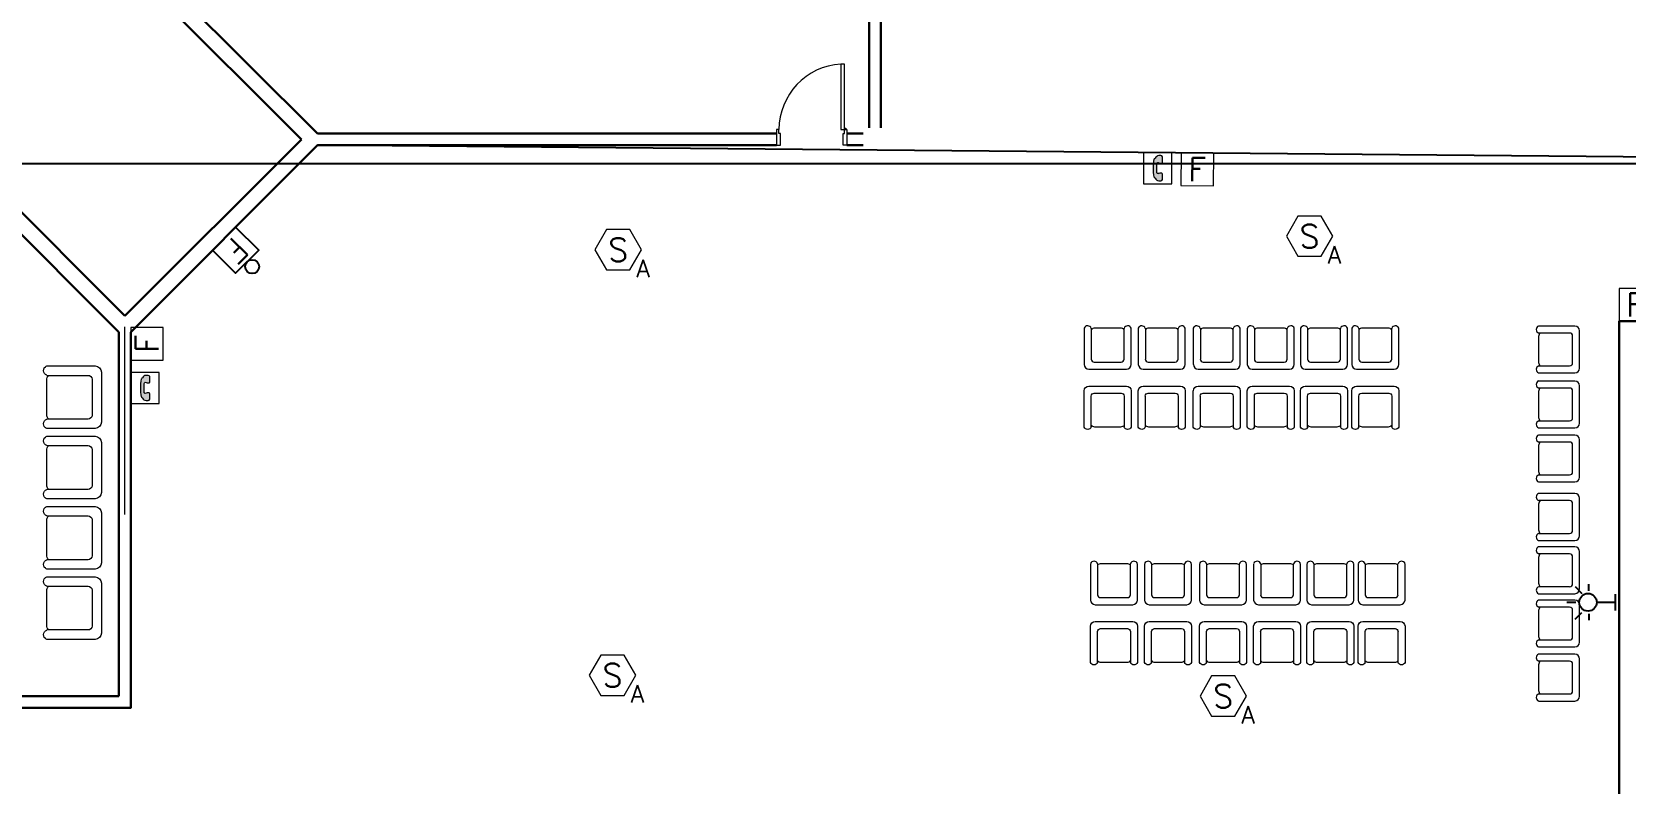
# Model space of a CAD drawing. Extents: x -15 to 256, y 0 to 403.
# Drawn here: x 45.01 to 65.41, y 369.15 to 378.78 of the extents above; entities that cross this region are included whole.
import ezdxf
from ezdxf.enums import TextEntityAlignment as Align

# ---------------------------------------------------------------- set-up
doc = ezdxf.new("R2010")
doc.units = 0
doc.header["$LTSCALE"] = 0.15
doc.layers.get('0').update_dxf_attribs({"color": 252})
for name, color, linetype in [('0 fire alarm', 252, 'Continuous'), ('0 public aadress', 252, 'Continuous'), ('0 sockets', 252, 'Continuous'), ('bound', 252, 'Continuous')]:
    doc.layers.add(name, color=color, linetype=linetype)
for name, color, linetype, lineweight in [('anal', 252, 'Continuous', 20), ('DOOR', 252, 'Continuous', 20), ('FUR', 252, 'Continuous', 9), ('T-FIRE-B', 4, 'Continuous', 0), ('T-TEXT', 2, 'Continuous', 0), ('wall', 252, 'Continuous', 30)]:
    doc.layers.add(name, color=color, linetype=linetype, lineweight=lineweight)
doc.styles.add('ROMANS', font='ROMANS.shx', dxfattribs={"width": 0.8})
doc.styles.add('TEXT-NFP', font='simplex.shx')

# ---------------------------------------------------------------- blocks, each defined once
blk = doc.blocks.new('SEAT02')
at = {"layer": 'FUR'}
for p, q in [((0, 0.32), (0, -0.32)), ((0.7, 0.4), (0.08, 0.4)), ((0.12, 0.23), (0.12, -0.23)), ((0.697, 0.28), (0.17, 0.28)), ((0.7, -0.22), (0.7, 0.22)), ((0.08, -0.4), (0.7, -0.4)), ((0.17, -0.28), (0.697, -0.28))]:
    blk.add_line(p, q, dxfattribs=at)
for centre, radius, start, end in [((0.08, 0.32), 0.08, 90, 180), ((0.17, 0.23), 0.05, 90, 180), ((0.62, 0.22), 0.08, 0, 48.5904), ((0.677, 0.341), 0.0639, 288.8562, 68.5025), ((0.08, -0.32), 0.08, 180, 270), ((0.17, -0.23), 0.05, 180, 270), ((0.62, -0.22), 0.08, 311.4096, 0), ((0.677, -0.341), 0.0639, 291.4975, 71.1438)]:
    blk.add_arc(centre, radius, start, end, dxfattribs=at)
blk = doc.blocks.new('ARCH')
at = {"layer": 'anal'}
blk.add_line((46.2, 372.6), (46.2, 375), dxfattribs=at)
blk.add_line((46.2, 372.6), (46.2, 375), dxfattribs=at)
blk.add_line((46.2, 372.6), (46.2, 375), dxfattribs=at)
blk.add_line((46.2, 372.6), (46.2, 375), dxfattribs=at)
blk.add_line((46.2, 372.6), (46.2, 375), dxfattribs=at)
blk.add_line((46.2, 372.6), (46.2, 375), dxfattribs=at)
blk.add_line((46.2, 372.6), (46.2, 375), dxfattribs=at)
blk.add_line((46.2, 372.6), (46.2, 375), dxfattribs=at)
blk.add_line((46.2, 372.6), (46.2, 375), dxfattribs=at)
blk.add_line((46.2, 372.6), (46.2, 375), dxfattribs=at)
blk.add_line((46.2, 372.6), (46.2, 375), dxfattribs=at)
blk.add_line((46.2, 372.6), (46.2, 375), dxfattribs=at)
blk.add_line((46.2, 372.6), (46.2, 375), dxfattribs=at)
blk.add_line((46.2, 372.6), (46.2, 375), dxfattribs=at)
blk.add_line((46.2, 372.6), (46.2, 375), dxfattribs=at)
blk.add_line((46.2, 372.6), (46.2, 375), dxfattribs=at)
blk.add_line((46.2, 372.6), (46.2, 375), dxfattribs=at)
blk.add_line((46.2, 372.6), (46.2, 375), dxfattribs=at)
at = {"layer": 'bound', "color": 2}
blk.add_lwpolyline([(91.902, 377.348), (94.426, 377.348), (94.426, 312.722), (-14.994, 312.722), (-14.994, 377.09), (94.639, 377.09)], dxfattribs=at)
at = {"layer": 'DOOR'}
for p, q in [((55.411, 378.365), (55.363, 378.365)), ((55.363, 378.365), (55.363, 377.525)), ((55.411, 377.525), (55.411, 378.365)), ((54.571, 377.525), (54.541, 377.525)), ((54.541, 377.525), (54.541, 377.325)), ((54.571, 377.475), (54.571, 377.525)), ((54.591, 377.475), (54.571, 377.475)), ((54.591, 377.325), (54.591, 377.475)), ((55.363, 377.525), (55.411, 377.525)), ((55.391, 377.325), (55.391, 377.475)), ((55.391, 377.475), (55.411, 377.475)), ((55.411, 377.525), (55.441, 377.525)), ((55.411, 377.475), (55.411, 377.525)), ((55.441, 377.525), (55.441, 377.325)), ((54.541, 377.325), (54.591, 377.325)), ((55.441, 377.325), (55.391, 377.325))]:
    blk.add_line(p, q, dxfattribs=at)
blk.add_circle((55.421, 377.535), 0.01, dxfattribs=at)
blk.add_arc((55.416, 377.522), 0.845, 93.6111, 179.7782, dxfattribs=at)
at = {"layer": 'FUR'}
for p, q in [((64.758, 375.011), (64.293, 375.011)), ((58.478, 374.984), (58.478, 374.519)), ((58.568, 374.982), (58.568, 374.587)), ((58.943, 374.984), (58.613, 374.984)), ((58.988, 374.587), (58.988, 374.982)), ((59.078, 374.519), (59.078, 374.984)), ((59.17, 374.984), (59.17, 374.519)), ((59.26, 374.982), (59.26, 374.587)), ((59.635, 374.984), (59.305, 374.984)), ((59.68, 374.587), (59.68, 374.982)), ((59.77, 374.519), (59.77, 374.984)), ((59.874, 374.984), (59.874, 374.519)), ((59.964, 374.982), (59.964, 374.587)), ((60.339, 374.984), (60.009, 374.984)), ((60.384, 374.587), (60.384, 374.982)), ((60.474, 374.519), (60.474, 374.984)), ((60.565, 374.984), (60.565, 374.519)), ((60.655, 374.982), (60.655, 374.587)), ((61.03, 374.984), (60.7, 374.984)), ((61.075, 374.587), (61.075, 374.982)), ((61.165, 374.519), (61.165, 374.984)), ((61.247, 374.984), (61.247, 374.519)), ((61.337, 374.982), (61.337, 374.587)), ((61.712, 374.984), (61.382, 374.984)), ((61.757, 374.587), (61.757, 374.982)), ((61.847, 374.519), (61.847, 374.984)), ((61.903, 374.984), (61.903, 374.519)), ((61.993, 374.982), (61.993, 374.587)), ((62.368, 374.984), (62.038, 374.984)), ((62.413, 374.587), (62.413, 374.982)), ((62.503, 374.519), (62.503, 374.984)), ((64.293, 374.876), (64.293, 374.546)), ((64.69, 374.921), (64.295, 374.921)), ((64.728, 374.539), (64.728, 374.884)), ((64.818, 374.471), (64.818, 374.951)), ((58.538, 374.459), (59.018, 374.459)), ((58.605, 374.549), (58.95, 374.549)), ((59.23, 374.459), (59.71, 374.459)), ((59.297, 374.549), (59.642, 374.549)), ((59.934, 374.459), (60.414, 374.459)), ((60.001, 374.549), (60.346, 374.549)), ((60.625, 374.459), (61.105, 374.459)), ((60.693, 374.549), (61.038, 374.549)), ((61.307, 374.459), (61.787, 374.459)), ((61.374, 374.549), (61.719, 374.549)), ((61.963, 374.459), (62.443, 374.459)), ((62.03, 374.549), (62.375, 374.549)), ((64.293, 374.411), (64.758, 374.411)), ((64.295, 374.501), (64.69, 374.501)), ((58.478, 373.718), (58.478, 374.183)), ((58.538, 374.243), (59.018, 374.243)), ((59.078, 374.183), (59.078, 373.718)), ((59.17, 373.718), (59.17, 374.183)), ((59.23, 374.243), (59.71, 374.243)), ((59.77, 374.183), (59.77, 373.718)), ((59.874, 373.718), (59.874, 374.183)), ((59.934, 374.243), (60.414, 374.243)), ((60.474, 374.183), (60.474, 373.718)), ((60.565, 373.718), (60.565, 374.183)), ((60.625, 374.243), (61.105, 374.243)), ((61.165, 374.183), (61.165, 373.718)), ((61.247, 373.718), (61.247, 374.183)), ((61.307, 374.243), (61.787, 374.243)), ((61.847, 374.183), (61.847, 373.718)), ((61.903, 373.718), (61.903, 374.183)), ((61.963, 374.243), (62.443, 374.243)), ((62.503, 374.183), (62.503, 373.718)), ((64.758, 374.307), (64.293, 374.307)), ((64.69, 374.217), (64.295, 374.217)), ((64.728, 373.835), (64.728, 374.18)), ((64.818, 373.767), (64.818, 374.247)), ((58.568, 373.72), (58.568, 374.115)), ((58.605, 374.153), (58.95, 374.153)), ((58.988, 374.115), (58.988, 373.72)), ((59.26, 373.72), (59.26, 374.115)), ((59.297, 374.153), (59.642, 374.153)), ((59.68, 374.115), (59.68, 373.72)), ((59.964, 373.72), (59.964, 374.115)), ((60.001, 374.153), (60.346, 374.153)), ((60.384, 374.115), (60.384, 373.72)), ((60.655, 373.72), (60.655, 374.115)), ((60.693, 374.153), (61.038, 374.153)), ((61.075, 374.115), (61.075, 373.72)), ((61.337, 373.72), (61.337, 374.115)), ((61.374, 374.153), (61.719, 374.153)), ((61.757, 374.115), (61.757, 373.72)), ((61.993, 373.72), (61.993, 374.115)), ((62.03, 374.153), (62.375, 374.153)), ((62.413, 374.115), (62.413, 373.72)), ((64.293, 374.172), (64.293, 373.842)), ((64.295, 373.797), (64.69, 373.797)), ((58.943, 373.718), (58.613, 373.718)), ((59.635, 373.718), (59.305, 373.718)), ((60.339, 373.718), (60.009, 373.718)), ((61.03, 373.718), (60.7, 373.718)), ((61.712, 373.718), (61.382, 373.718)), ((62.368, 373.718), (62.038, 373.718)), ((64.293, 373.707), (64.758, 373.707)), ((64.758, 373.615), (64.293, 373.615)), ((64.293, 373.48), (64.293, 373.15)), ((64.69, 373.525), (64.295, 373.525)), ((64.728, 373.143), (64.728, 373.488)), ((64.818, 373.075), (64.818, 373.555)), ((64.293, 373.015), (64.758, 373.015)), ((64.295, 373.105), (64.69, 373.105)), ((64.758, 372.866), (64.293, 372.866)), ((64.69, 372.776), (64.295, 372.776)), ((64.818, 372.326), (64.818, 372.806)), ((64.293, 372.731), (64.293, 372.401)), ((64.728, 372.394), (64.728, 372.739)), ((64.295, 372.356), (64.69, 372.356)), ((64.293, 372.266), (64.758, 372.266)), ((64.758, 372.185), (64.293, 372.185)), ((58.558, 371.969), (58.558, 371.504)), ((58.648, 371.967), (58.648, 371.572)), ((59.023, 371.969), (58.693, 371.969)), ((59.068, 371.572), (59.068, 371.967)), ((59.158, 371.504), (59.158, 371.969)), ((59.25, 371.969), (59.25, 371.504)), ((59.34, 371.967), (59.34, 371.572)), ((59.715, 371.969), (59.385, 371.969)), ((59.76, 371.572), (59.76, 371.967)), ((59.85, 371.504), (59.85, 371.969)), ((59.954, 371.969), (59.954, 371.504)), ((60.044, 371.967), (60.044, 371.572)), ((60.419, 371.969), (60.089, 371.969)), ((60.464, 371.572), (60.464, 371.967)), ((60.554, 371.504), (60.554, 371.969)), ((60.646, 371.969), (60.646, 371.504)), ((60.736, 371.967), (60.736, 371.572)), ((61.111, 371.969), (60.781, 371.969)), ((61.156, 371.572), (61.156, 371.967)), ((61.246, 371.504), (61.246, 371.969)), ((61.328, 371.969), (61.328, 371.504)), ((61.418, 371.967), (61.418, 371.572)), ((61.793, 371.969), (61.463, 371.969)), ((61.838, 371.572), (61.838, 371.967)), ((61.928, 371.504), (61.928, 371.969)), ((61.983, 371.969), (61.983, 371.504)), ((62.073, 371.967), (62.073, 371.572)), ((62.448, 371.969), (62.118, 371.969)), ((62.493, 371.572), (62.493, 371.967)), ((62.583, 371.504), (62.583, 371.969)), ((64.293, 372.05), (64.293, 371.72)), ((64.69, 372.095), (64.295, 372.095)), ((64.728, 371.712), (64.728, 372.057)), ((64.818, 371.645), (64.818, 372.125)), ((58.686, 371.534), (59.031, 371.534)), ((59.378, 371.534), (59.723, 371.534)), ((60.082, 371.534), (60.427, 371.534)), ((60.773, 371.534), (61.118, 371.534)), ((61.455, 371.534), (61.8, 371.534)), ((62.111, 371.534), (62.456, 371.534)), ((64.293, 371.585), (64.758, 371.585)), ((64.295, 371.675), (64.69, 371.675)), ((58.618, 371.444), (59.098, 371.444)), ((59.31, 371.444), (59.79, 371.444)), ((60.014, 371.444), (60.494, 371.444)), ((60.706, 371.444), (61.186, 371.444)), ((61.388, 371.444), (61.868, 371.444)), ((62.043, 371.444), (62.523, 371.444)), ((64.758, 371.503), (64.293, 371.503)), ((64.293, 371.368), (64.293, 371.038)), ((64.69, 371.413), (64.295, 371.413)), ((64.728, 371.03), (64.728, 371.375)), ((64.818, 370.963), (64.818, 371.443)), ((58.558, 370.703), (58.558, 371.168)), ((58.618, 371.228), (59.098, 371.228)), ((58.686, 371.138), (59.031, 371.138)), ((59.158, 371.168), (59.158, 370.703)), ((59.25, 370.703), (59.25, 371.168)), ((59.31, 371.228), (59.79, 371.228)), ((59.378, 371.138), (59.723, 371.138)), ((59.85, 371.168), (59.85, 370.703)), ((59.954, 370.703), (59.954, 371.168)), ((60.014, 371.228), (60.494, 371.228)), ((60.082, 371.138), (60.427, 371.138)), ((60.554, 371.168), (60.554, 370.703)), ((60.646, 370.703), (60.646, 371.168)), ((60.706, 371.228), (61.186, 371.228)), ((60.773, 371.138), (61.118, 371.138)), ((61.246, 371.168), (61.246, 370.703)), ((61.328, 370.703), (61.328, 371.168)), ((61.388, 371.228), (61.868, 371.228)), ((61.455, 371.138), (61.8, 371.138)), ((61.928, 371.168), (61.928, 370.703)), ((61.983, 370.703), (61.983, 371.168)), ((62.043, 371.228), (62.523, 371.228)), ((62.111, 371.138), (62.456, 371.138)), ((62.583, 371.168), (62.583, 370.703)), ((58.648, 370.705), (58.648, 371.101)), ((59.068, 371.101), (59.068, 370.705)), ((59.34, 370.705), (59.34, 371.101)), ((59.76, 371.101), (59.76, 370.705)), ((60.044, 370.705), (60.044, 371.101)), ((60.464, 371.101), (60.464, 370.705)), ((60.736, 370.705), (60.736, 371.101)), ((61.156, 371.101), (61.156, 370.705)), ((61.418, 370.705), (61.418, 371.101)), ((61.838, 371.101), (61.838, 370.705)), ((62.073, 370.705), (62.073, 371.101)), ((62.493, 371.101), (62.493, 370.705)), ((64.295, 370.993), (64.69, 370.993)), ((64.293, 370.903), (64.758, 370.903)), ((64.758, 370.811), (64.293, 370.811)), ((64.69, 370.721), (64.295, 370.721)), ((64.818, 370.271), (64.818, 370.751)), ((59.023, 370.703), (58.693, 370.703)), ((59.715, 370.703), (59.385, 370.703)), ((60.419, 370.703), (60.089, 370.703)), ((61.111, 370.703), (60.781, 370.703)), ((61.793, 370.703), (61.463, 370.703)), ((62.448, 370.703), (62.118, 370.703)), ((64.293, 370.676), (64.293, 370.346)), ((64.728, 370.339), (64.728, 370.684)), ((64.295, 370.301), (64.69, 370.301)), ((64.293, 370.211), (64.758, 370.211))]:
    blk.add_line(p, q, dxfattribs=at)
for centre, major_axis, start_param, end_param in [((58.522, 374.966), (-0.0339, 0.0339), 4.256093, 6.69338), ((59.033, 374.966), (0.0339, 0.0339), 5.87299, 8.310278), ((59.214, 374.966), (-0.0339, 0.0339), 4.256093, 6.69338), ((59.725, 374.966), (0.0339, 0.0339), 5.87299, 8.310278), ((59.918, 374.966), (-0.0339, 0.0339), 4.256093, 6.69338), ((60.429, 374.966), (0.0339, 0.0339), 5.87299, 8.310278), ((60.61, 374.966), (-0.0339, 0.0339), 4.256093, 6.69338), ((61.121, 374.966), (0.0339, 0.0339), 5.87299, 8.310278), ((61.292, 374.966), (-0.0339, 0.0339), 4.256093, 6.69338), ((61.802, 374.966), (0.0339, 0.0339), 5.87299, 8.310278), ((61.947, 374.966), (-0.0339, 0.0339), 4.256093, 6.69338), ((62.458, 374.966), (0.0339, 0.0339), 5.87299, 8.310278), ((64.31, 374.966), (-0.0339, 0.0339), 5.87299, 8.310278), ((64.758, 374.951), (-0.0424, 0.0424), 3.926991, 5.497787), ((58.613, 374.924), (-0.0424, 0.0424), -0.785398, 0.062664), ((58.943, 374.924), (0.0424, 0.0424), 6.220521, 7.068583), ((59.305, 374.924), (-0.0424, 0.0424), -0.785398, 0.062664), ((59.635, 374.924), (0.0424, 0.0424), 6.220521, 7.068583), ((60.009, 374.924), (-0.0424, 0.0424), -0.785398, 0.062664), ((60.339, 374.924), (0.0424, 0.0424), 6.220521, 7.068583), ((60.7, 374.924), (-0.0424, 0.0424), -0.785398, 0.062664), ((61.03, 374.924), (0.0424, 0.0424), 6.220521, 7.068583), ((61.382, 374.924), (-0.0424, 0.0424), -0.785398, 0.062664), ((61.712, 374.924), (0.0424, 0.0424), 6.220521, 7.068583), ((62.038, 374.924), (-0.0424, 0.0424), -0.785398, 0.062664), ((62.368, 374.924), (0.0424, 0.0424), 6.220521, 7.068583), ((64.353, 374.876), (-0.0424, 0.0424), 6.220521, 7.068583), ((64.69, 374.884), (-0.0265, -0.0265), 2.356194, 3.926991), ((58.605, 374.587), (0.0265, 0.0265), 2.356194, 3.926991), ((58.95, 374.587), (0.0265, 0.0265), 3.926991, 5.497787), ((59.297, 374.587), (0.0265, 0.0265), 2.356194, 3.926991), ((59.642, 374.587), (0.0265, 0.0265), 3.926991, 5.497787), ((60.001, 374.587), (0.0265, 0.0265), 2.356194, 3.926991), ((60.346, 374.587), (0.0265, 0.0265), 3.926991, 5.497787), ((60.693, 374.587), (0.0265, 0.0265), 2.356194, 3.926991), ((61.038, 374.587), (0.0265, 0.0265), 3.926991, 5.497787), ((61.374, 374.587), (0.0265, 0.0265), 2.356194, 3.926991), ((61.719, 374.587), (0.0265, 0.0265), 3.926991, 5.497787), ((62.03, 374.587), (0.0265, 0.0265), 2.356194, 3.926991), ((62.375, 374.587), (0.0265, 0.0265), 3.926991, 5.497787), ((58.538, 374.519), (-0.0424, 0.0424), 0.785398, 2.356194), ((59.018, 374.519), (0.0424, 0.0424), 3.926991, 5.497787), ((59.23, 374.519), (-0.0424, 0.0424), 0.785398, 2.356194), ((59.71, 374.519), (0.0424, 0.0424), 3.926991, 5.497787), ((59.934, 374.519), (-0.0424, 0.0424), 0.785398, 2.356194), ((60.414, 374.519), (0.0424, 0.0424), 3.926991, 5.497787), ((60.625, 374.519), (-0.0424, 0.0424), 0.785398, 2.356194), ((61.105, 374.519), (0.0424, 0.0424), 3.926991, 5.497787), ((61.307, 374.519), (-0.0424, 0.0424), 0.785398, 2.356194), ((61.787, 374.519), (0.0424, 0.0424), 3.926991, 5.497787), ((61.963, 374.519), (-0.0424, 0.0424), 0.785398, 2.356194), ((62.443, 374.519), (0.0424, 0.0424), 3.926991, 5.497787), ((64.31, 374.456), (-0.0339, -0.0339), 4.256093, 6.69338), ((64.353, 374.546), (-0.0424, -0.0424), -0.785398, 0.062664), ((64.69, 374.539), (-0.0265, -0.0265), 0.785398, 2.356194), ((64.758, 374.471), (-0.0424, -0.0424), 0.785398, 2.356194), ((64.31, 374.263), (-0.0339, 0.0339), 5.87299, 8.310278), ((64.353, 374.172), (-0.0424, 0.0424), 6.220521, 7.068583), ((64.69, 374.18), (-0.0265, -0.0265), 2.356194, 3.926991), ((64.758, 374.247), (-0.0424, 0.0424), 3.926991, 5.497787), ((64.31, 373.752), (-0.0339, -0.0339), 4.256093, 6.69338), ((64.353, 373.842), (-0.0424, -0.0424), -0.785398, 0.062664), ((64.69, 373.835), (-0.0265, -0.0265), 0.785398, 2.356194), ((64.758, 373.767), (-0.0424, -0.0424), 0.785398, 2.356194), ((64.31, 373.571), (-0.0339, 0.0339), 5.87299, 8.310278), ((64.758, 373.555), (-0.0424, 0.0424), 3.926991, 5.497787), ((64.353, 373.48), (-0.0424, 0.0424), 6.220521, 7.068583), ((64.69, 373.488), (-0.0265, -0.0265), 2.356194, 3.926991), ((64.31, 373.06), (-0.0339, -0.0339), 4.256093, 6.69338), ((64.353, 373.15), (-0.0424, -0.0424), -0.785398, 0.062664), ((64.69, 373.143), (-0.0265, -0.0265), 0.785398, 2.356194), ((64.758, 373.075), (-0.0424, -0.0424), 0.785398, 2.356194), ((64.31, 372.822), (-0.0339, 0.0339), 5.87299, 8.310278), ((64.353, 372.731), (-0.0424, 0.0424), 6.220521, 7.068583), ((64.69, 372.739), (-0.0265, -0.0265), 2.356194, 3.926991), ((64.758, 372.806), (-0.0424, 0.0424), 3.926991, 5.497787), ((64.31, 372.311), (-0.0339, -0.0339), 4.256093, 6.69338), ((64.353, 372.401), (-0.0424, -0.0424), -0.785398, 0.062664), ((64.69, 372.394), (-0.0265, -0.0265), 0.785398, 2.356194), ((64.31, 372.14), (-0.0339, 0.0339), 5.87299, 8.310278), ((64.758, 372.326), (-0.0424, -0.0424), 0.785398, 2.356194), ((64.758, 372.125), (-0.0424, 0.0424), 3.926991, 5.497787), ((58.603, 371.952), (-0.0339, 0.0339), 4.256093, 6.69338), ((58.693, 371.909), (-0.0424, 0.0424), -0.785398, 0.062664), ((59.023, 371.909), (0.0424, 0.0424), 6.220521, 7.068583), ((59.114, 371.952), (0.0339, 0.0339), 5.87299, 8.310278), ((59.295, 371.952), (-0.0339, 0.0339), 4.256093, 6.69338), ((59.385, 371.909), (-0.0424, 0.0424), -0.785398, 0.062664), ((59.715, 371.909), (0.0424, 0.0424), 6.220521, 7.068583), ((59.806, 371.952), (0.0339, 0.0339), 5.87299, 8.310278), ((59.999, 371.952), (-0.0339, 0.0339), 4.256093, 6.69338), ((60.089, 371.909), (-0.0424, 0.0424), -0.785398, 0.062664), ((60.419, 371.909), (0.0424, 0.0424), 6.220521, 7.068583), ((60.509, 371.952), (0.0339, 0.0339), 5.87299, 8.310278), ((60.691, 371.952), (-0.0339, 0.0339), 4.256093, 6.69338), ((60.781, 371.909), (-0.0424, 0.0424), -0.785398, 0.062664), ((61.111, 371.909), (0.0424, 0.0424), 6.220521, 7.068583), ((61.201, 371.952), (0.0339, 0.0339), 5.87299, 8.310278), ((61.372, 371.952), (-0.0339, 0.0339), 4.256093, 6.69338), ((61.463, 371.909), (-0.0424, 0.0424), -0.785398, 0.062664), ((61.793, 371.909), (0.0424, 0.0424), 6.220521, 7.068583), ((61.883, 371.952), (0.0339, 0.0339), 5.87299, 8.310278), ((62.028, 371.952), (-0.0339, 0.0339), 4.256093, 6.69338), ((62.118, 371.909), (-0.0424, 0.0424), -0.785398, 0.062664), ((62.448, 371.909), (0.0424, 0.0424), 6.220521, 7.068583), ((62.539, 371.952), (0.0339, 0.0339), 5.87299, 8.310278), ((64.353, 372.05), (-0.0424, 0.0424), 6.220521, 7.068583), ((64.69, 372.057), (-0.0265, -0.0265), 2.356194, 3.926991), ((58.686, 371.572), (0.0265, 0.0265), 2.356194, 3.926991), ((59.031, 371.572), (0.0265, 0.0265), 3.926991, 5.497787), ((59.378, 371.572), (0.0265, 0.0265), 2.356194, 3.926991), ((59.723, 371.572), (0.0265, 0.0265), 3.926991, 5.497787), ((60.082, 371.572), (0.0265, 0.0265), 2.356194, 3.926991), ((60.427, 371.572), (0.0265, 0.0265), 3.926991, 5.497787), ((60.773, 371.572), (0.0265, 0.0265), 2.356194, 3.926991), ((61.118, 371.572), (0.0265, 0.0265), 3.926991, 5.497787), ((61.455, 371.572), (0.0265, 0.0265), 2.356194, 3.926991), ((61.8, 371.572), (0.0265, 0.0265), 3.926991, 5.497787), ((62.111, 371.572), (0.0265, 0.0265), 2.356194, 3.926991), ((62.456, 371.572), (0.0265, 0.0265), 3.926991, 5.497787), ((64.31, 371.629), (-0.0339, -0.0339), 4.256093, 6.69338), ((64.353, 371.72), (-0.0424, -0.0424), -0.785398, 0.062664), ((64.69, 371.712), (-0.0265, -0.0265), 0.785398, 2.356194), ((64.758, 371.645), (-0.0424, -0.0424), 0.785398, 2.356194), ((58.618, 371.504), (-0.0424, 0.0424), 0.785398, 2.356194), ((59.098, 371.504), (0.0424, 0.0424), 3.926991, 5.497787), ((59.31, 371.504), (-0.0424, 0.0424), 0.785398, 2.356194), ((59.79, 371.504), (0.0424, 0.0424), 3.926991, 5.497787), ((60.014, 371.504), (-0.0424, 0.0424), 0.785398, 2.356194), ((60.494, 371.504), (0.0424, 0.0424), 3.926991, 5.497787), ((60.706, 371.504), (-0.0424, 0.0424), 0.785398, 2.356194), ((61.186, 371.504), (0.0424, 0.0424), 3.926991, 5.497787), ((61.388, 371.504), (-0.0424, 0.0424), 0.785398, 2.356194), ((61.868, 371.504), (0.0424, 0.0424), 3.926991, 5.497787), ((62.043, 371.504), (-0.0424, 0.0424), 0.785398, 2.356194), ((62.523, 371.504), (0.0424, 0.0424), 3.926991, 5.497787), ((64.31, 371.458), (-0.0339, 0.0339), 5.87299, 8.310278), ((64.353, 371.368), (-0.0424, 0.0424), 6.220521, 7.068583), ((64.69, 371.375), (-0.0265, -0.0265), 2.356194, 3.926991), ((64.758, 371.443), (-0.0424, 0.0424), 3.926991, 5.497787), ((64.31, 370.948), (-0.0339, -0.0339), 4.256093, 6.69338), ((64.353, 371.038), (-0.0424, -0.0424), -0.785398, 0.062664), ((64.69, 371.03), (-0.0265, -0.0265), 0.785398, 2.356194), ((64.758, 370.963), (-0.0424, -0.0424), 0.785398, 2.356194), ((64.31, 370.766), (-0.0339, 0.0339), 5.87299, 8.310278), ((64.353, 370.676), (-0.0424, 0.0424), 6.220521, 7.068583), ((64.69, 370.684), (-0.0265, -0.0265), 2.356194, 3.926991), ((64.758, 370.751), (-0.0424, 0.0424), 3.926991, 5.497787), ((64.31, 370.256), (-0.0339, -0.0339), 4.256093, 6.69338), ((64.353, 370.346), (-0.0424, -0.0424), -0.785398, 0.062664), ((64.69, 370.339), (-0.0265, -0.0265), 0.785398, 2.356194), ((64.758, 370.271), (-0.0424, -0.0424), 0.785398, 2.356194)]:
    blk.add_ellipse(centre, major_axis=major_axis, ratio=1, start_param=start_param, end_param=end_param, dxfattribs=at)
at = {"layer": 'FUR', "extrusion": (0, 0, -1)}
for centre, major_axis, start_param, end_param in [((58.538, 374.183), (0.0424, 0.0424), 3.926991, 5.497787), ((59.018, 374.183), (-0.0424, 0.0424), 0.785398, 2.356194), ((59.23, 374.183), (0.0424, 0.0424), 3.926991, 5.497787), ((59.71, 374.183), (-0.0424, 0.0424), 0.785398, 2.356194), ((59.934, 374.183), (0.0424, 0.0424), 3.926991, 5.497787), ((60.414, 374.183), (-0.0424, 0.0424), 0.785398, 2.356194), ((60.625, 374.183), (0.0424, 0.0424), 3.926991, 5.497787), ((61.105, 374.183), (-0.0424, 0.0424), 0.785398, 2.356194), ((61.307, 374.183), (0.0424, 0.0424), 3.926991, 5.497787), ((61.787, 374.183), (-0.0424, 0.0424), 0.785398, 2.356194), ((61.963, 374.183), (0.0424, 0.0424), 3.926991, 5.497787), ((62.443, 374.183), (-0.0424, 0.0424), 0.785398, 2.356194), ((58.605, 374.115), (0.0265, 0.0265), 3.926991, 5.497787), ((58.95, 374.115), (0.0265, 0.0265), -0.785398, 0.785398), ((59.297, 374.115), (0.0265, 0.0265), 3.926991, 5.497787), ((59.642, 374.115), (0.0265, 0.0265), -0.785398, 0.785398), ((60.001, 374.115), (0.0265, 0.0265), 3.926991, 5.497787), ((60.346, 374.115), (0.0265, 0.0265), -0.785398, 0.785398), ((60.693, 374.115), (0.0265, 0.0265), 3.926991, 5.497787), ((61.038, 374.115), (0.0265, 0.0265), -0.785398, 0.785398), ((61.374, 374.115), (0.0265, 0.0265), 3.926991, 5.497787), ((61.719, 374.115), (0.0265, 0.0265), -0.785398, 0.785398), ((62.03, 374.115), (0.0265, 0.0265), 3.926991, 5.497787), ((62.375, 374.115), (0.0265, 0.0265), -0.785398, 0.785398), ((58.522, 373.735), (0.0339, 0.0339), 1.1145, 3.551788), ((58.613, 373.778), (0.0424, 0.0424), 2.356194, 3.204257), ((58.943, 373.778), (-0.0424, 0.0424), 3.078929, 3.926991), ((59.033, 373.735), (-0.0339, 0.0339), 2.731397, 5.168685), ((59.214, 373.735), (0.0339, 0.0339), 1.1145, 3.551788), ((59.305, 373.778), (0.0424, 0.0424), 2.356194, 3.204257), ((59.635, 373.778), (-0.0424, 0.0424), 3.078929, 3.926991), ((59.725, 373.735), (-0.0339, 0.0339), 2.731397, 5.168685), ((59.918, 373.735), (0.0339, 0.0339), 1.1145, 3.551788), ((60.009, 373.778), (0.0424, 0.0424), 2.356194, 3.204257), ((60.339, 373.778), (-0.0424, 0.0424), 3.078929, 3.926991), ((60.429, 373.735), (-0.0339, 0.0339), 2.731397, 5.168685), ((60.61, 373.735), (0.0339, 0.0339), 1.1145, 3.551788), ((60.7, 373.778), (0.0424, 0.0424), 2.356194, 3.204257), ((61.03, 373.778), (-0.0424, 0.0424), 3.078929, 3.926991), ((61.121, 373.735), (-0.0339, 0.0339), 2.731397, 5.168685), ((61.292, 373.735), (0.0339, 0.0339), 1.1145, 3.551788), ((61.382, 373.778), (0.0424, 0.0424), 2.356194, 3.204257), ((61.712, 373.778), (-0.0424, 0.0424), 3.078929, 3.926991), ((61.802, 373.735), (-0.0339, 0.0339), 2.731397, 5.168685), ((61.947, 373.735), (0.0339, 0.0339), 1.1145, 3.551788), ((62.038, 373.778), (0.0424, 0.0424), 2.356194, 3.204257), ((62.368, 373.778), (-0.0424, 0.0424), 3.078929, 3.926991), ((62.458, 373.735), (-0.0339, 0.0339), 2.731397, 5.168685), ((58.618, 371.168), (0.0424, 0.0424), 3.926991, 5.497787), ((58.686, 371.101), (0.0265, 0.0265), 3.926991, 5.497787), ((59.031, 371.101), (0.0265, 0.0265), -0.785398, 0.785398), ((59.098, 371.168), (-0.0424, 0.0424), 0.785398, 2.356194), ((59.31, 371.168), (0.0424, 0.0424), 3.926991, 5.497787), ((59.378, 371.101), (0.0265, 0.0265), 3.926991, 5.497787), ((59.723, 371.101), (0.0265, 0.0265), -0.785398, 0.785398), ((59.79, 371.168), (-0.0424, 0.0424), 0.785398, 2.356194), ((60.014, 371.168), (0.0424, 0.0424), 3.926991, 5.497787), ((60.082, 371.101), (0.0265, 0.0265), 3.926991, 5.497787), ((60.427, 371.101), (0.0265, 0.0265), -0.785398, 0.785398), ((60.494, 371.168), (-0.0424, 0.0424), 0.785398, 2.356194), ((60.706, 371.168), (0.0424, 0.0424), 3.926991, 5.497787), ((60.773, 371.101), (0.0265, 0.0265), 3.926991, 5.497787), ((61.118, 371.101), (0.0265, 0.0265), -0.785398, 0.785398), ((61.186, 371.168), (-0.0424, 0.0424), 0.785398, 2.356194), ((61.388, 371.168), (0.0424, 0.0424), 3.926991, 5.497787), ((61.455, 371.101), (0.0265, 0.0265), 3.926991, 5.497787), ((61.8, 371.101), (0.0265, 0.0265), -0.785398, 0.785398), ((61.868, 371.168), (-0.0424, 0.0424), 0.785398, 2.356194), ((62.043, 371.168), (0.0424, 0.0424), 3.926991, 5.497787), ((62.111, 371.101), (0.0265, 0.0265), 3.926991, 5.497787), ((62.456, 371.101), (0.0265, 0.0265), -0.785398, 0.785398), ((62.523, 371.168), (-0.0424, 0.0424), 0.785398, 2.356194), ((58.603, 370.721), (0.0339, 0.0339), 1.1145, 3.551788), ((58.693, 370.763), (0.0424, 0.0424), 2.356194, 3.204257), ((59.023, 370.763), (-0.0424, 0.0424), 3.078929, 3.926991), ((59.114, 370.721), (-0.0339, 0.0339), 2.731397, 5.168685), ((59.295, 370.721), (0.0339, 0.0339), 1.1145, 3.551788), ((59.385, 370.763), (0.0424, 0.0424), 2.356194, 3.204257), ((59.715, 370.763), (-0.0424, 0.0424), 3.078929, 3.926991), ((59.806, 370.721), (-0.0339, 0.0339), 2.731397, 5.168685), ((59.999, 370.721), (0.0339, 0.0339), 1.1145, 3.551788), ((60.089, 370.763), (0.0424, 0.0424), 2.356194, 3.204257), ((60.419, 370.763), (-0.0424, 0.0424), 3.078929, 3.926991), ((60.509, 370.721), (-0.0339, 0.0339), 2.731397, 5.168685), ((60.691, 370.721), (0.0339, 0.0339), 1.1145, 3.551788), ((60.781, 370.763), (0.0424, 0.0424), 2.356194, 3.204257), ((61.111, 370.763), (-0.0424, 0.0424), 3.078929, 3.926991), ((61.201, 370.721), (-0.0339, 0.0339), 2.731397, 5.168685), ((61.372, 370.721), (0.0339, 0.0339), 1.1145, 3.551788), ((61.463, 370.763), (0.0424, 0.0424), 2.356194, 3.204257), ((61.793, 370.763), (-0.0424, 0.0424), 3.078929, 3.926991), ((61.883, 370.721), (-0.0339, 0.0339), 2.731397, 5.168685), ((62.028, 370.721), (0.0339, 0.0339), 1.1145, 3.551788), ((62.118, 370.763), (0.0424, 0.0424), 2.356194, 3.204257), ((62.448, 370.763), (-0.0424, 0.0424), 3.078929, 3.926991), ((62.539, 370.721), (-0.0339, 0.0339), 2.731397, 5.168685)]:
    blk.add_ellipse(centre, major_axis=major_axis, ratio=1, start_param=start_param, end_param=end_param, dxfattribs=at)
at = {"layer": 'wall'}
for p, q in [((55.725, 384.666), (55.725, 377.55)), ((55.875, 384.534), (55.875, 377.55)), ((48.459, 377.4), (46.1, 379.759)), ((48.666, 377.475), (46.3, 379.841)), ((43.841, 377.5), (46.2, 375.141)), ((48.666, 377.475), (54.541, 377.475)), ((55.441, 377.475), (55.65, 377.475)), ((43.759, 377.3), (46.125, 374.934)), ((46.2, 375.141), (48.459, 377.4)), ((46.275, 374.934), (48.666, 377.325)), ((48.666, 377.325), (54.541, 377.325)), ((55.441, 377.325), (55.65, 377.325)), ((65.325, 375.075), (65.735, 375.075)), ((65.325, 367.8), (65.325, 375.075)), ((46.125, 374.934), (46.125, 370.275)), ((46.275, 374.934), (46.275, 370.125)), ((46.275, 370.125), (42.823, 370.125)), ((46.125, 370.275), (42.873, 370.275))]:
    blk.add_line(p, q, dxfattribs=at)
at = {"layer": 'wall', "xscale": -1}
for p in [(45.9, 374.1), (45.9, 373.2), (45.9, 372.3), (45.9, 371.4)]:
    blk.add_blockref('SEAT02', p, dxfattribs=at)
blk = doc.blocks.new('dressable smoke detectore above false ceiling')
blk.add_lwpolyline([(200, 0), (100, 173), (-100, 173), (-200, 0), (-100, -173), (100, -173)], close=True)
at = {"layer": 'T-TEXT', "style": 'ROMANS'}
blk.add_attdef('S', text='', height=200, dxfattribs=at).set_placement((0, 0, 0), align=Align.MIDDLE)
blk.add_attdef('A', text='', height=150, dxfattribs=at).set_placement((215, -161), align=Align.MIDDLE_CENTER)
blk = doc.blocks.new('*U107')
blk.add_lwpolyline([(-140, -280), (140, -280), (140, 0), (-140, 0)], close=True)
at = {"layer": 'T-TEXT', "style": 'TEXT-NFP'}
blk.add_attdef('F', text='', height=200, dxfattribs=at).set_placement((0, -140, 0), align=Align.MIDDLE)
blk = doc.blocks.new('*U60')
h = blk.add_hatch(color=256)
h.dxf.hatch_style = 1
edge = h.paths.add_edge_path()
edge.add_arc((33, 257), 14.1, 13.6021, 92.3161)
edge.add_line((32, 271), (11, 271))
edge.add_arc((13, 231), 40.2, 92.7442, 154.2215)
edge.add_arc((-28, 250), 4.89, 309.2722, 334.2215, ccw=False)
edge.add_arc((-64, 281), 52.1, 306.6096, 318.7251, ccw=False)
edge.add_arc((-30, 235), 4.89, 115.3605, 167.8134)
edge.add_arc((352, 152), 396, 167.8076, 180.2975)
edge.add_arc((348, 148), 392, 179.7012, 192.2669)
edge.add_arc((-30, 66), 4.89, 193.2566, 244.6491)
edge.add_arc((-67, 18), 54.9, 39.8251, 51.6228, ccw=False)
edge.add_arc((-28, 50), 4.89, 25.7785, 50.7278, ccw=False)
edge.add_arc((13, 69), 40.2, 205.7785, 267.2558)
edge.add_line((11, 29), (32, 29))
edge.add_arc((33, 43), 14.1, 267.6839, 346.3979)
edge.add_arc((-161, 67), 209, 352.6045, 365.9008)
edge.add_arc((13, 87), 34.4, 1.9401, 17.7739)
edge.add_arc((41, 96), 4.89, 18.4909, 87.0716)
edge.add_arc((30, 28), 74.3, 81.4234, 109.9904)
edge.add_arc((2, 102), 4.89, 250.3513, 295.2423, ccw=False)
edge.add_arc((1, 106), 8.65, 174.514, 266.9586, ccw=False)
edge.add_arc((-1022, 147), 1015, 357.7161, 360.1614)
edge.add_arc((-1022, 153), 1015, 359.8386, 362.2839)
edge.add_arc((3, 194), 10.1, 100.6325, 185.9952, ccw=False)
edge.add_arc((2, 200), 4.89, 64.7577, 109.6487, ccw=False)
edge.add_arc((33, 273), 75, 247.791, 276.6818)
edge.add_arc((41, 204), 4.89, 279.9761, 341.5091)
edge.add_arc((13, 213), 34.4, 342.2261, 358.0599)
edge.add_arc((-161, 233), 209, 354.0992, 367.3955)
for p, q in [((137, 300), (-137, 300)), ((-137, 300), (-137, 0)), ((137, 0), (137, 300)), ((-137, 0), (137, 0))]:
    blk.add_line(p, q)
blk.add_lwpolyline([(46, 260, 0.357628), (32, 271), (11, 271, 0.27487), (-23, 248, -0.109294), (-24, 247, -0.052913), (-33, 239, 0.232951), (-35, 236, 0.054551), (-44, 150, 0.054883), (-35, 65, 0.228078), (-33, 61, -0.051523), (-24, 53, -0.109294), (-23, 52, 0.27487), (11, 29), (32, 29, 0.357628), (46, 40, 0.058081), (47, 88, 0.069198), (45, 98, 0.308503), (41, 101, 0.125296), (4, 97, -0.198418), (1, 97, -0.426767), (-7, 107, 0.01067), (-7, 150, 0.01067), (-7, 193, -0.390702), (1, 204, -0.198418), (4, 204, 0.126732), (42, 199, 0.275132), (45, 202, 0.069198), (47, 212, 0.058081)], format="xyb", close=True)
blk = doc.blocks.new('fire alarm siren')
at = {"color": 2}
blk.add_lwpolyline([(-140, 0), (140, 0), (140, 280), (-140, 280)], close=True, dxfattribs=at)
blk.add_circle((0, 340), 60, dxfattribs=at)
at = {"layer": 'T-TEXT', "color": 2, "style": 'TEXT-NFP'}
blk.add_attdef('F', text='', height=200, dxfattribs=at).set_placement((0, 140, 0), align=Align.MIDDLE)
blk = doc.blocks.new('strobe light')
at = {"color": 1}
for p, q in [((-1, 374), (-1, 450)), ((-90, 325), (-148, 383)), ((135, 380), (75, 321)), ((-99, 262), (-155, 262)), ((0, 193), (0, 35)), ((99, 262), (155, 262)), ((71, 35), (-71, 35)), ((71, 0), (-71, 0))]:
    blk.add_line(p, q, dxfattribs=at)
blk.add_circle((0, 269), 75.9, dxfattribs=at)

msp = doc.modelspace()

# ---------------------------------------------------------------- linework, layer by layer
at = {"layer": '0 public aadress', "color": 3}
for points in [[(74.925, 377.09), (48.666, 377.325), (46.275, 374.934), (46.275, 370.125), (15.075, 370.125)], [(43.759, 329.5), (46.125, 331.866), (46.125, 346.275), (87.369, 346.275), (89.319, 346.275), (94.2, 351.141), (94.275, 354.569), (88.231, 348.525), (46.125, 348.525), (46.125, 355.875), (94.275, 355.875), (94.275, 358.125), (46.125, 357.905), (46.125, 367.875), (65.325, 367.875), (65.325, 375.075), (74.925, 375.075), (74.925, 377.09)]]:
    msp.add_lwpolyline(points, dxfattribs=at)

# ---------------------------------------------------------------- block references
at = {"layer": '0 fire alarm', "color": 3, "xscale": 0.001488, "yscale": 0.001488, "zscale": 0.001488, "rotation": 225.0000000000015}
msp.add_blockref('fire alarm siren', (47.471, 376.129), dxfattribs=at).add_auto_attribs({'F': 'F'})
at = {"layer": '0 fire alarm', "color": 3, "xscale": 0.001488, "yscale": 0.001488, "zscale": 0.001488, "rotation": 90}
msp.add_blockref('strobe light', (65.325, 371.475), dxfattribs=at)
at = {"layer": '0 sockets', "color": 3}
msp.add_blockref('ARCH', (0, 0), dxfattribs=at)
at = {"layer": 'T-FIRE-B', "xscale": 0.001326103487042799, "yscale": 0.001326103487042799, "zscale": 0.001326103487042799}
for p in [(59.417, 376.833), (46.457, 374.02)]:
    msp.add_blockref('*U60', p, dxfattribs=at)
at = {"layer": 'T-FIRE-B', "xscale": 0.001487761816891826, "yscale": 0.001487761816891826, "zscale": 0.001487761816891826}
for p, rotation in [((59.926, 377.224), 359.486438865455), ((46.275, 374.784), 90)]:
    msp.add_blockref('*U107', p, dxfattribs=dict(at, rotation=rotation)).add_auto_attribs({'F': 'F'})
for name, p, values in [('dressable smoke detectore above false ceiling', (61.362, 376.161), {'S': 'S', 'A': 'A'}), ('dressable smoke detectore above false ceiling', (52.514, 375.988), {'S': 'S', 'A': 'A'}), ('*U107', (65.53, 375.492), {'F': 'F'}), ('dressable smoke detectore above false ceiling', (52.441, 370.541), {'S': 'S', 'A': 'A'}), ('dressable smoke detectore above false ceiling', (60.257, 370.274), {'S': 'S', 'A': 'A'})]:
    msp.add_blockref(name, p, dxfattribs=at).add_auto_attribs(values)

doc.saveas('drawing.dxf')
